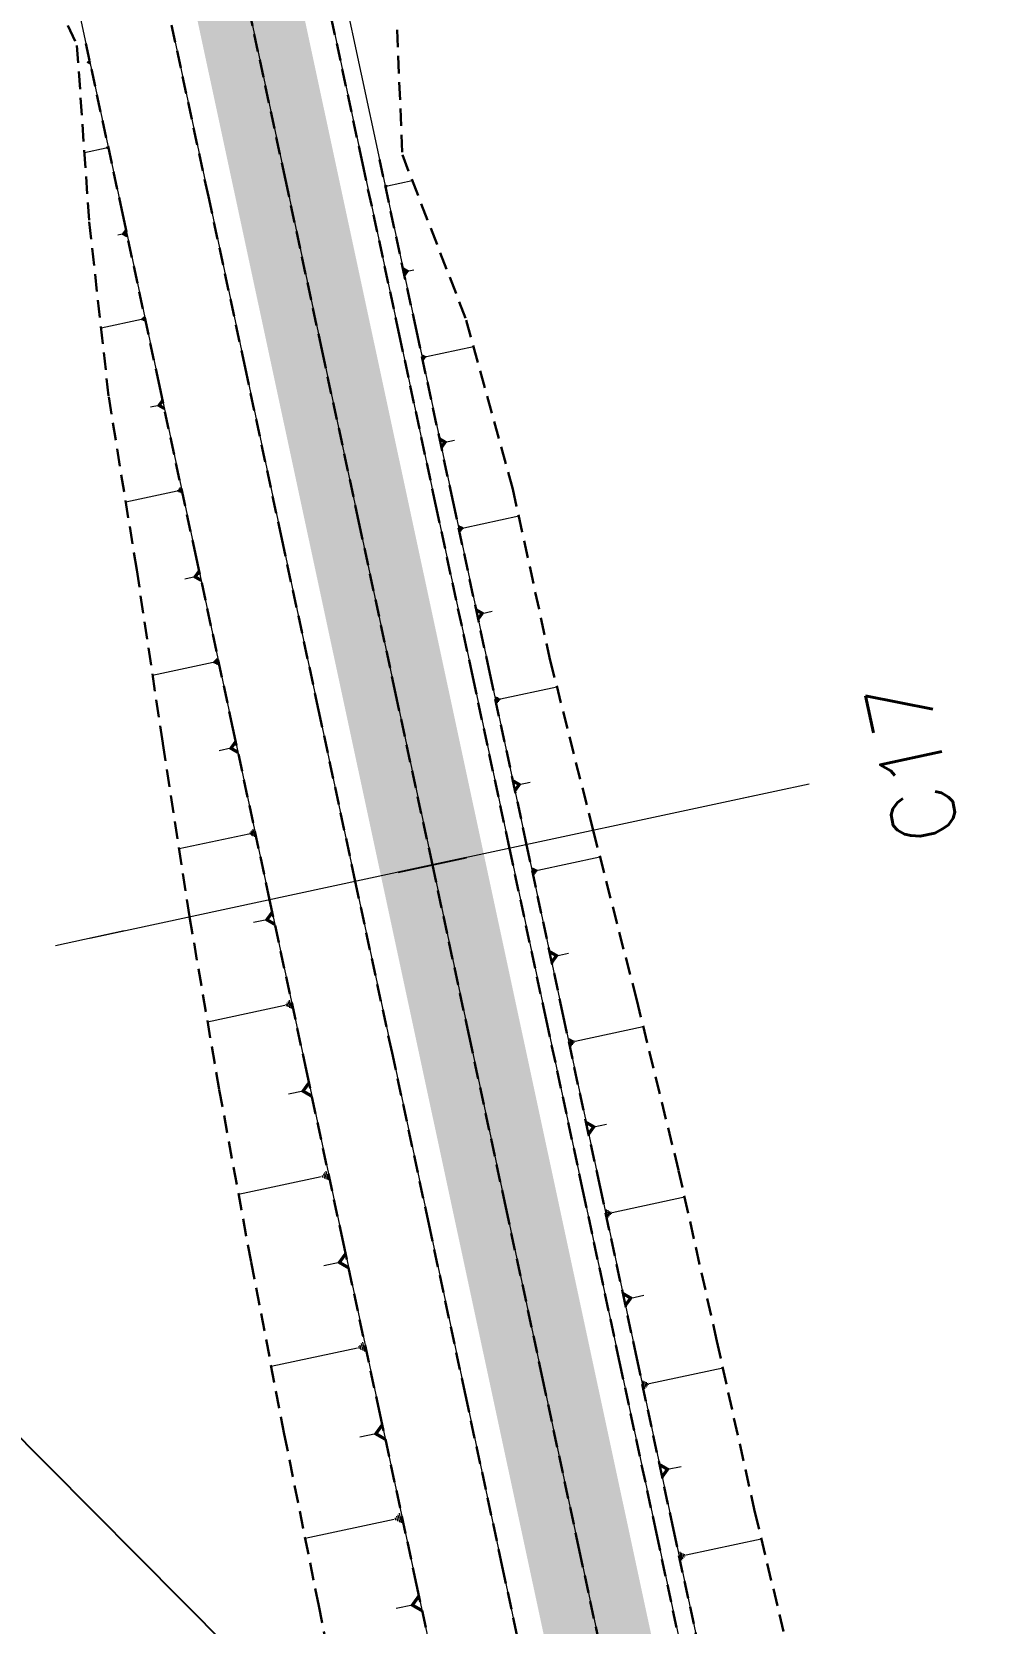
# Model space of a CAD drawing. Header units: metres. Extents: x 544752 to 548977, y 1840603 to 1844608.
# Drawn here: x 547370.76 to 547398.11, y 1842603.33 to 1842648.75 of the extents above; entities that cross this region are included whole.
import ezdxf

# ---------------------------------------------------------------- set-up
doc = ezdxf.new("R2010")
doc.units = ezdxf.units.M
doc.header["$MEASUREMENT"] = 0
for name, pattern in [('ACAD_ISO02W100', [15, 12, -3]), ('Anordnung Grundriss$0$GESTRICHELT', [0.75, 0.5, -0.25]), ('HIDDEN', [0.375, 0.25, -0.125])]:
    doc.linetypes.add(name, pattern=pattern)
doc.layers.add('C-ROAD', color=7, linetype='Continuous')
for name, color, linetype, lineweight in [('C-ROAD-CORR', 5, 'Continuous', 0), ('C-ROAD-SAMP', 150, 'HIDDEN', 0), ('C-ROAD-SAMP-TEXT', 11, 'Continuous', 0), ('C-TOPO-FEAT', 94, 'Continuous', 5), ('Đường', 5, 'ACAD_ISO02W100', 5)]:
    doc.layers.add(name, color=color, linetype=linetype, lineweight=lineweight)

# ---------------------------------------------------------------- blocks, each defined once
blk = doc.blocks.new('TB')
at = {"layer": 'Defpoints', "color": 5, "linetype": 'Anordnung Grundriss$0$GESTRICHELT', "lineweight": 5, "ltscale": 0.2}
blk.add_circle((-0.4049538253086098, -1.769394799566726e-07), 105.7280000291212, dxfattribs=at)

msp = doc.modelspace()

# ---------------------------------------------------------------- linework, layer by layer
at = {"elevation": 528.1421497745907}
msp.add_lwpolyline([(547393.0362734532, 1842585.849274009), (547353.2637593875, 1842625.903791063)], dxfattribs=at)
at = {"layer": 'C-ROAD', "color": 1, "linetype": 'ACAD_ISO02W100', "lineweight": 60, "ltscale": 0.1, "const_width": 3, "flags": 128}
msp.add_lwpolyline([(547352.5904688719, 1842762.994715112), (547387.492070001, 1842600.26029141)], dxfattribs=at)
at = {"layer": 'C-ROAD-CORR', "color": 160, "linetype": 'Continuous'}
for p, q in [((547372.3907381675, 1842647.886840754, 536.4536031687677), (547372.3354185527, 1842647.874976374, 536.4158847777613)), ((547372.885910332, 1842645.436190004, 536.1370703135927), (547372.2614201698, 1842645.302255793, 535.7112762394667)), ((547372.8990689387, 1842645.430119608, 536.1447990227603), (547372.8954223219, 1842645.447122555, 536.1447990227603)), ((547372.9122275454, 1842645.424049212, 536.1525277319278), (547372.9049343118, 1842645.458055107, 536.1525277319278)), ((547372.9253861521, 1842645.417978816, 536.1602564410953), (547372.9144463016, 1842645.468987658, 536.1602564410953)), ((547372.9385447588, 1842645.41190842, 536.1679851502628), (547372.9239582915, 1842645.47992021, 536.1679851502628)), ((547380.9138620128, 1842644.35850147, 535.8871933621022), (547381.6194925777, 1842644.509837837, 535.4060755939619)), ((547380.8543887615, 1842644.385937975, 535.9221249831016), (547380.8708704578, 1842644.30908937, 535.9221249831016)), ((547380.8692570743, 1842644.379078848, 535.9133920778518), (547380.8816183466, 1842644.321442395, 535.9133920778518)), ((547380.8841253872, 1842644.372219722, 535.9046591726019), (547380.8923662353, 1842644.33379542, 535.9046591726019)), ((547380.8989936999, 1842644.365360596, 535.895926267352), (547380.9031141241, 1842644.346148445, 535.895926267352)), ((547373.3829346752, 1842642.985936489, 535.8218003232827), (547373.2147368717, 1842642.949863158, 535.7071185678103)), ((547381.4704033891, 1842641.921012555, 535.5684730822728), (547381.6635074161, 1842641.962427516, 535.4368095983334)), ((547373.8866732554, 1842640.537122975, 535.5111082790462), (547372.7361328724, 1842640.290366937, 534.7266391124916)), ((547373.9109162447, 1842640.525939075, 535.5253474016828), (547373.9041978364, 1842640.557264752, 535.5253474016828)), ((547373.9351592342, 1842640.514755175, 535.5395865243194), (547373.9217224173, 1842640.57740653, 535.5395865243194)), ((547373.9594022236, 1842640.503571274, 535.5538256469559), (547373.9392469984, 1842640.597548308, 535.5538256469559)), ((547373.983645213, 1842640.492387374, 535.5680647695925), (547373.9567715795, 1842640.617690086, 535.5680647695925)), ((547381.9070441982, 1842639.534520909, 535.320779776584), (547381.9385021481, 1842639.387843072, 535.320779776584)), ((547381.9354227481, 1842639.521429171, 535.3041116320236), (547381.9590162106, 1842639.411420794, 535.3041116320236)), ((547381.963801298, 1842639.508337433, 535.2874434874632), (547381.979530273, 1842639.434998515, 535.2874434874632)), ((547382.0205583979, 1842639.482153958, 535.2541071983424), (547383.3673670401, 1842639.771003587, 534.3358170898002)), ((547381.9921798479, 1842639.495245696, 535.2707753429028), (547382.0000443355, 1842639.458576236, 535.2707753429028)), ((547374.3926217176, 1842638.088783413, 535.2019229914343), (547374.1466077063, 1842638.036020865, 535.0341840669919)), ((547382.5565709481, 1842637.040262232, 534.9493840205031), (547382.8251736045, 1842637.09786936, 534.766243554306)), ((547374.9065811089, 1842635.642161953, 534.8981997692956), (547373.4409389996, 1842635.327826147, 533.8988858286966)), ((547374.9374635939, 1842635.627915087, 534.9163386004433), (547374.9289051963, 1842635.667820016, 534.9163386004433)), ((547374.968346079, 1842635.613668221, 534.934477431591), (547374.9512292835, 1842635.693478079, 534.934477431591)), ((547374.999228564, 1842635.599421354, 534.9526162627386), (547374.9735533708, 1842635.719136142, 534.9526162627386)), ((547375.030111049, 1842635.585174488, 534.9707550938863), (547374.9958774581, 1842635.744794205, 534.9707550938863)), ((547382.9569819929, 1842634.658605807, 534.724630891031), (547382.99360913, 1842634.48782579, 534.724630891031)), ((547382.9900237212, 1842634.643362828, 534.705223828102), (547383.0174940741, 1842634.515277815, 534.705223828102)), ((547383.0230654496, 1842634.628119848, 534.6858167651731), (547383.0413790181, 1842634.54272984, 534.6858167651731)), ((547383.0561071779, 1842634.612876869, 534.6664097022441), (547383.0652639621, 1842634.570181865, 534.6664097022441)), ((547383.0891489062, 1842634.59763389, 534.6470026393151), (547384.65726586, 1842634.933947444, 533.5778186123525)), ((547375.4200124012, 1842633.195427231, 534.5941164750844), (547375.1316713629, 1842633.133586819, 534.3975178529738)), ((547383.6141210417, 1842632.153374329, 534.3498071110795), (547383.9008550106, 1842632.214870074, 534.1543042317473)), ((547376.0769363535, 1842630.68120201, 534.3741327467268), (547376.0366400066, 1842630.869090318, 534.3741327467268)), ((547375.9315293087, 1842630.748281932, 534.2887279022365), (547374.2063225491, 1842630.378277377, 533.1124358495877)), ((547375.9678810699, 1842630.731511952, 534.310079113359), (547375.9578069831, 1842630.778484029, 534.310079113359)), ((547376.0042328311, 1842630.714741971, 534.3314303244816), (547375.9840846576, 1842630.808686125, 534.3314303244816)), ((547376.0405845923, 1842630.697971991, 534.3527815356042), (547376.0103623321, 1842630.838888221, 534.3527815356042)), ((547384.1411592547, 1842629.70955788, 534.0512028760135), (547385.7478959608, 1842630.0541542, 532.9556868703755)), ((547384.0057373205, 1842629.77203142, 534.1307429646225), (547384.0432665145, 1842629.597045414, 534.1307429646225)), ((547384.039592804, 1842629.756413035, 534.1108579424703), (547384.0677396996, 1842629.625173531, 534.1108579424703)), ((547384.0734482876, 1842629.74079465, 534.090972920318), (547384.0922128847, 1842629.653301647, 534.090972920318)), ((547384.1073037712, 1842629.725176265, 534.0710878981657), (547384.1166860696, 1842629.681429764, 534.0710878981657)), ((547376.4432556267, 1842628.301181546, 533.9834821110616), (547376.104273459, 1842628.228480146, 533.752355014134)), ((547384.6727727471, 1842627.266722689, 533.7494790931928), (547384.9798463486, 1842627.332580669, 533.5401081091244)), ((547376.997733085, 1842625.834871995, 533.7034179264094), (547376.986095926, 1842625.889132152, 533.7034179264094)), ((547377.0397251019, 1842625.815500023, 533.7280819424728), (547377.0164507843, 1842625.924020336, 533.7280819424728)), ((547377.081717119, 1842625.796128051, 533.7527459585363), (547377.0468056424, 1842625.95890852, 533.7527459585363)), ((547377.1237091359, 1842625.776756078, 533.7774099745997), (547377.0771605007, 1842625.993796704, 533.7774099745997)), ((547376.9557410679, 1842625.854243968, 533.678753910346), (547374.9628551849, 1842625.426830354, 532.319951081077)), ((547385.204621841, 1842624.823938028, 533.4475946711547), (547386.9761648286, 1842625.203880301, 532.239709340383)), ((547385.0553094011, 1842624.892819607, 533.5352933499013), (547385.0966880417, 1842624.699884928, 533.5352933499013)), ((547385.0926375111, 1842624.875599212, 533.5133686802146), (547385.1236714915, 1842624.730898203, 533.5133686802146)), ((547385.129965621, 1842624.858378818, 533.491444010528), (547385.1506549413, 1842624.761911478, 533.491444010528)), ((547385.167293731, 1842624.841158423, 533.4695193408413), (547385.1776383911, 1842624.792924753, 533.4695193408413)), ((547377.4689495226, 1842623.407461455, 533.3745186796451), (547377.0842389034, 1842623.324952688, 533.1122127029478)), ((547385.736992668, 1842622.381265263, 533.1453545173888), (547386.0755680914, 1842622.453879428, 532.914504749626)), ((547377.9847789367, 1842620.961241058, 533.0720704890231), (547375.7773904416, 1842620.487823135, 531.567014048898)), ((547378.0312907295, 1842620.939783999, 533.099389195914), (547378.0184010149, 1842620.999884403, 533.099389195914)), ((547378.0778025225, 1842620.918326941, 533.1267079028049), (547378.0520230929, 1842621.038527747, 533.1267079028049)), ((547378.1243143153, 1842620.896869882, 533.1540266096958), (547378.085645171, 1842621.077171092, 533.1540266096958)), ((547378.1708261081, 1842620.875412824, 533.1813453165868), (547378.1192672491, 1842621.115814437, 533.1813453165868)), ((547386.10492574, 1842620.01400676, 532.9397591098663), (547386.1503135413, 1842619.802378714, 532.9397591098663)), ((547386.1458705564, 1842619.995117888, 532.9157101673293), (547386.1799114072, 1842619.836396853, 532.9157101673293)), ((547386.1868153726, 1842619.976229016, 532.8916612247923), (547386.2095092732, 1842619.870414992, 532.8916612247923)), ((547386.2687050051, 1842619.938451271, 532.8435633397183), (547388.2118921145, 1842620.355206005, 531.5186464617713)), ((547386.2277601889, 1842619.957340143, 532.8676122822553), (547386.2391071391, 1842619.904433132, 532.8676122822553)), ((547378.5011793515, 1842618.515143123, 532.7700116218249), (547378.083842382, 1842618.425636993, 532.4854601280213)), ((547386.7989591316, 1842617.495324538, 532.542766408927), (547387.1645190378, 1842617.573726057, 532.2935178999505)), ((547379.0196496707, 1842616.06948912, 532.4693640708235), (547376.6620280105, 1842615.563850738, 530.8618746456518)), ((547379.0693270204, 1842616.046571711, 532.4985420679174), (547379.0555600416, 1842616.110762501, 532.4985420679174)), ((547379.1190043702, 1842616.023654301, 532.5277200650112), (547379.0914704124, 1842616.152035882, 532.5277200650112)), ((547379.1686817198, 1842616.000736892, 532.556898062105), (547379.1273807834, 1842616.193309264, 532.556898062105)), ((547379.2183590695, 1842615.977819483, 532.5860760591988), (547379.1632911543, 1842616.234582645, 532.5860760591988)), ((547387.3279379142, 1842615.051924282, 532.242839041748), (547389.3893265892, 1842615.494029669, 530.8373291789351)), ((547387.1541961678, 1842615.132075714, 532.3448862765243), (547387.2023448504, 1842614.907574606, 532.3448862765243)), ((547387.1976316044, 1842615.112037856, 532.3193744678302), (547387.2337431164, 1842614.943662025, 532.3193744678302)), ((547387.241067041, 1842615.091999998, 532.2938626591362), (547387.2651413823, 1842614.979749444, 532.2938626591362)), ((547387.2845024776, 1842615.07196214, 532.2683508504421), (547387.2965396482, 1842615.015836863, 532.2683508504421)), ((547379.5384531152, 1842613.623906563, 532.1689436535221), (547379.0986009986, 1842613.529571616, 531.8690407310844)), ((547387.8540924778, 1842612.607918316, 531.944837302492), (547388.2329390214, 1842612.689169417, 531.6865296091918)), ((547380.2661732923, 1842611.082761555, 531.9913445926566), (547380.2086112985, 1842611.351153765, 531.9913445926566)), ((547380.0584641548, 1842611.178582998, 531.8693466068505), (547377.5940635577, 1842610.65004377, 530.189052450229)), ((547380.1103914392, 1842611.154627637, 531.899846103302), (547380.0960009408, 1842611.221725689, 531.899846103302)), ((547380.1623187235, 1842611.130672276, 531.9303455997535), (547380.1335377267, 1842611.264868381, 531.9303455997535)), ((547380.214246008, 1842611.106716915, 531.960845096205), (547380.1710745125, 1842611.308011073, 531.960845096205)), ((547388.380141219, 1842610.163889655, 531.6469077157134), (547390.4822757357, 1842610.61473379, 530.2136162497014)), ((547388.2029652569, 1842610.245625378, 531.75097203757), (547388.2520656564, 1842610.016686734, 531.75097203757)), ((547388.2472592473, 1842610.225191447, 531.7249559571059), (547388.2840845471, 1842610.053487464, 531.7249559571059)), ((547388.2915532379, 1842610.204757517, 531.6989398766417), (547388.3161034377, 1842610.090288195, 531.6989398766417)), ((547388.3358472284, 1842610.184323586, 531.6729237961775), (547388.3481223284, 1842610.127088925, 531.6729237961775)), ((547380.5788213408, 1842608.733333671, 531.5699855720569), (547380.1226573165, 1842608.635500314, 531.2589607551304)), ((547388.9059556194, 1842607.719810735, 531.34913790888), (547389.2915332632, 1842607.802505452, 531.0862407716966)), ((547381.2073229129, 1842606.239042607, 531.3342617037932), (547381.1777008275, 1842606.377160426, 531.3342617037932)), ((547381.2607677071, 1842606.214387181, 531.3656525098368), (547381.216334579, 1842606.421563908, 531.3656525098368)), ((547381.3142125015, 1842606.189731754, 531.3970433158803), (547381.2549683305, 1842606.465967392, 531.3970433158803)), ((547381.1004333243, 1842606.288353459, 531.2714800917062), (547378.5640137058, 1842605.744368334, 529.5420814424382)), ((547381.1538781186, 1842606.263698033, 531.3028708977497), (547381.1390670759, 1842606.332756942, 531.3028708977497)), ((547389.4328391141, 1842605.275961104, 531.0506391649151), (547391.5811691157, 1842605.73671277, 529.5858503831911)), ((547389.251769619, 1842605.35949301, 531.1569903536629), (547389.301949025, 1842605.125523322, 531.1569903536629)), ((547389.2970369927, 1842605.338610034, 531.1304025564759), (547389.3346715473, 1842605.163132768, 531.1304025564759)), ((547389.3423043665, 1842605.317727057, 531.103814759289), (547389.3673940696, 1842605.200742213, 531.103814759289)), ((547389.3875717403, 1842605.29684408, 531.077226962102), (547389.4001165918, 1842605.238351658, 531.077226962102)), ((547381.6220381735, 1842603.843371718, 530.9729697468691), (547381.155272633, 1842603.743264658, 530.6547165330144))]:
    msp.add_line(p, q, dxfattribs=at)
at = {"layer": 'C-ROAD-CORR', "color": 5, "linetype": 'Anordnung Grundriss$0$GESTRICHELT', "lineweight": 30, "extrusion": (-0.5423667400007677, -0.1163212269492185, 0.8320502938536637), "const_width": 0.1, "elevation": -510769.2857856321}
msp.add_lwpolyline([(-1686893.061370058, 767121.066635227), (-1686893.03592973, 767121.0327147874), (-1686893.0104894, 767121.066635227)], dxfattribs=at)
at = {"layer": 'C-ROAD-CORR', "color": 5, "linetype": 'Anordnung Grundriss$0$GESTRICHELT', "lineweight": 30, "extrusion": (-0.5423667392554243, -0.1163212258155659, 0.8320502944979964), "const_width": 0.1, "elevation": -510769.7770353205}
msp.add_lwpolyline([(-1686888.114862315, 767120.7356546475), (-1686888.037511675, 767120.6325204626), (-1686887.960161037, 767120.7356546478)], dxfattribs=at)
at = {"layer": 'C-ROAD-CORR', "color": 5, "linetype": 'Anordnung Grundriss$0$GESTRICHELT', "lineweight": 30, "extrusion": (-0.5423667394369529, -0.1163212255682233, -0.8320502944142469), "const_width": 0.1, "elevation": -511665.4897721642}
msp.add_lwpolyline([(-1686885.211975456, -766532.606685499), (-1686885.300779945, -766532.725091483), (-1686885.389584432, -766532.606685499)], dxfattribs=at)
at = {"layer": 'C-ROAD-CORR', "color": 5, "linetype": 'Anordnung Grundriss$0$GESTRICHELT', "lineweight": 30, "extrusion": (-0.5423667396877747, -0.1163212254136612, 0.8320502942723582), "const_width": 0.1, "elevation": -510770.2702784701}
msp.add_lwpolyline([(-1686883.151451886, 767120.4050585028), (-1686883.038315206, 767120.2542095974), (-1686882.925178528, 767120.4050585025)], dxfattribs=at)
at = {"layer": 'C-ROAD-CORR', "color": 5, "linetype": 'Anordnung Grundriss$0$GESTRICHELT', "lineweight": 30, "extrusion": (-0.5423667394377631, -0.1163212254287659, -0.8320502944332151), "const_width": 0.1, "elevation": -511664.9957687103}
msp.add_lwpolyline([(-1686880.177482056, -766532.9355221645), (-1686880.301006778, -766533.1002217941), (-1686880.4245315, -766532.9355221645)], dxfattribs=at)
at = {"layer": 'C-ROAD-CORR', "color": 5, "linetype": 'Anordnung Grundriss$0$GESTRICHELT', "lineweight": 30, "extrusion": (-0.5423667396586773, -0.1163212255864032, 0.8320502942671757), "const_width": 0.1, "elevation": -510770.7643277842}
msp.add_lwpolyline([(-1686878.170626439, 767120.0763319201), (-1686878.038024449, 767119.8995292671), (-1686877.905422459, 767120.0763319201)], dxfattribs=at)
at = {"layer": 'C-ROAD-CORR', "color": 5, "linetype": 'Anordnung Grundriss$0$GESTRICHELT', "lineweight": 30, "extrusion": (-0.5423667394859174, -0.1163212254004977, -0.8320502944057778), "const_width": 0.1, "elevation": -511664.5019960293}
msp.add_lwpolyline([(-1686875.169206546, -766533.264565994), (-1686875.301069479, -766533.4403832374), (-1686875.432932411, -766533.2645659939)], dxfattribs=at)
at = {"layer": 'C-ROAD-CORR', "color": 5, "linetype": 'Anordnung Grundriss$0$GESTRICHELT', "lineweight": 30, "extrusion": (-0.5423667395620726, -0.1163212256393688, 0.8320502943227422), "const_width": 0.1, "elevation": -510771.2581194095}
msp.add_lwpolyline([(-1686873.193795529, 767119.7474007591), (-1686873.037904747, 767119.5395463833), (-1686872.882013965, 767119.7474007591)], dxfattribs=at)
at = {"layer": 'C-ROAD-CORR', "color": 5, "linetype": 'Anordnung Grundriss$0$GESTRICHELT', "lineweight": 30, "extrusion": (-0.5423667395874406, -0.1163212255458438, -0.8320502943192812), "const_width": 0.1, "elevation": -511664.008572437}
msp.add_lwpolyline([(-1686870.159652029, -766533.5939565583), (-1686870.300868731, -766533.782245495), (-1686870.442085434, -766533.5939565586)], dxfattribs=at)
at = {"layer": 'C-ROAD-CORR', "color": 5, "linetype": 'Anordnung Grundriss$0$GESTRICHELT', "lineweight": 30, "extrusion": (-0.5423667395124349, -0.1163212255600365, 0.8320502943661888), "const_width": 0.1, "elevation": -510771.7516929738}
msp.add_lwpolyline([(-1686868.214936666, 767119.4181062068), (-1686868.038016329, 767119.1822124245), (-1686867.861095993, 767119.4181062068)], dxfattribs=at)
at = {"layer": 'C-ROAD-CORR', "color": 5, "linetype": 'Anordnung Grundriss$0$GESTRICHELT', "lineweight": 30, "extrusion": (-0.542366739478018, -0.1163212256939373, -0.8320502943699041), "const_width": 0.1, "elevation": -511663.5150385103}
msp.add_lwpolyline([(-1686865.144886298, -766533.9235923287), (-1686865.300590027, -766534.1311973003), (-1686865.456293755, -766533.9235923283)], dxfattribs=at)
at = {"layer": 'C-ROAD-CORR', "color": 5, "linetype": 'Anordnung Grundriss$0$GESTRICHELT', "lineweight": 30, "extrusion": (-0.5423667395532946, -0.1163212255315997, 0.8320502943435304), "const_width": 0.1, "elevation": -510772.2454098916}
msp.add_lwpolyline([(-1686863.230001273, 767119.0888286841), (-1686863.038076762, 767118.8329293372), (-1686862.846152251, 767119.0888286844)], dxfattribs=at)
at = {"layer": 'C-ROAD-CORR', "color": 5, "linetype": 'Anordnung Grundriss$0$GESTRICHELT', "lineweight": 30, "extrusion": (-0.5423667397172107, -0.1163212254036146, -0.832050294254575), "const_width": 0.1, "elevation": -511663.0208874874}
msp.add_lwpolyline([(-1686860.133031672, -766534.251805387), (-1686860.301144999, -766534.4759564883), (-1686860.469258324, -766534.2518053871)], dxfattribs=at)
at = {"layer": 'C-ROAD-CORR', "color": 5, "linetype": 'Anordnung Grundriss$0$GESTRICHELT', "lineweight": 30, "extrusion": (-0.5423667395170353, -0.1163212255397081, 0.8320502943660322), "const_width": 0.1, "elevation": -510772.7391519101}
msp.add_lwpolyline([(-1686858.240329708, 767118.7597240775), (-1686858.038050955, 767118.4900190727), (-1686857.835772201, 767118.7597240777)], dxfattribs=at)
at = {"layer": 'C-ROAD-CORR', "color": 5, "linetype": 'Anordnung Grundriss$0$GESTRICHELT', "lineweight": 30, "extrusion": (-0.5423667394543644, -0.1163212256559633, -0.8320502943906313), "const_width": 0.1, "elevation": -511662.5274617253}
msp.add_lwpolyline([(-1686855.126419904, -766534.5818592982), (-1686855.300643475, -766534.8141573938), (-1686855.474867048, -766534.5818592983)], dxfattribs=at)
at = {"layer": 'C-ROAD-CORR', "color": 5, "linetype": 'Anordnung Grundriss$0$GESTRICHELT', "lineweight": 30, "extrusion": (-0.5423667394836048, -0.1163212256836154, 0.8320502943677053), "const_width": 0.1, "elevation": -510773.233145713}
msp.add_lwpolyline([(-1686853.247585787, 767118.4309347614), (-1686853.037805529, 767118.1512277513), (-1686852.828025271, 767118.4309347613)], dxfattribs=at)
at = {"layer": 'C-ROAD-CORR', "color": 5, "linetype": 'Anordnung Grundriss$0$GESTRICHELT', "lineweight": 30, "extrusion": (-0.5423667394447319, -0.1163212254545782, -0.832050294425064), "const_width": 0.1, "elevation": -511662.0333384592}
msp.add_lwpolyline([(-1686850.12364821, -766534.9105625646), (-1686850.300967274, -766535.1469879827), (-1686850.478286337, -766534.910562565)], dxfattribs=at)
at = {"layer": 'C-ROAD-CORR', "color": 5, "linetype": 'Anordnung Grundriss$0$GESTRICHELT', "lineweight": 30, "extrusion": (-0.5423667396042975, -0.1163212257928737, 0.8320502942737582), "const_width": 0.1, "elevation": -510773.7271600855}
msp.add_lwpolyline([(-1686848.25232576, 767118.1018898945), (-1686848.037670089, 767117.8156823312), (-1686847.823014416, 767118.1018898945)], dxfattribs=at)
at = {"layer": 'C-ROAD-CORR', "color": 11, "linetype": 'Anordnung Grundriss$0$GESTRICHELT', "lineweight": 30}
for points in [[(547369.8803560374, 1842653.014966924, 537.3373956788497), (547372.0488887358, 1842648.366351115, 536.361958422132), (547372.39838552, 1842643.32760724, 535.2919457371434), (547372.9537933075, 1842638.333025034, 534.3623286746034), (547373.7548788204, 1842633.391133253, 533.6002212478156), (547374.497254329, 1842628.436649956, 532.7980837718364), (547375.2629104899, 1842623.487159653, 532.0118196664841), (547376.1089457575, 1842618.554908231, 531.2803601830975), (547377.0184604826, 1842613.63627123, 530.5921826895443), (547377.9650095173, 1842608.725576965, 529.9292561775347), (547378.9500404543, 1842603.823135902, 529.292567654469), (547379.9342782334, 1842598.92052473, 528.6553383352348), (547379.9870619657, 1842598.650694676, 528.6193970428246), (547380.7727859023, 1842594.401340159, 528.0523317467964), (547381.3865011081, 1842589.869756878, 527.4699660512534), (547381.8252247006, 1842585.31386635, 526.9393331093453), (547382.0817925101, 1842582.248968813, 526.6533947889183), (547382.1641334813, 1842580.734199706, 526.5111919855154), (547382.2502797146, 1842576.128856371, 526.0847520016239), (547382.1316975649, 1842571.505715403, 525.6934893933112), (547381.6997112549, 1842566.88922583, 525.2653906158896), (547381.5281051726, 1842565.576141923, 525.1425992417428), (547381.01372962, 1842562.034700951, 524.8284341113713), (547380.2407120789, 1842557.091668202, 524.3526466604815)], [(547372.3049833964, 1842648.421275657, 536.5365706025912), (547373.3534887546, 1842643.532447933, 535.9431606354037), (547374.4019941128, 1842638.643620209, 535.3497506682164), (547375.4504994709, 1842633.754792485, 534.756340701029), (547376.4990048291, 1842628.865964761, 534.1629307338416), (547377.5475101871, 1842623.977137038, 533.5695207666543), (547378.5960155453, 1842619.088309314, 532.9761107994668), (547379.6445209035, 1842614.19948159, 532.3827008322795), (547380.6930262616, 1842609.310653866, 531.7892908650921), (547381.7415316198, 1842604.421826142, 531.1958808979048), (547382.790036978, 1842599.532998418, 530.6024709307173), (547382.8476836632, 1842599.264211319, 530.5698453295719), (547383.670964458, 1842594.865384145, 530.0090609635299), (547384.2894970321, 1842590.170450995, 529.4156509963426), (547384.6463798574, 1842585.448416003, 528.8222410291552), (547384.7385303604, 1842582.276690637, 528.4246497745908), (547384.7405117273, 1842580.7138496, 528.2288310619679), (547384.5716021857, 1842575.98136089, 527.6354210947804), (547384.1401724247, 1842571.265552562, 527.042011127593), (547383.4475536749, 1842566.580975838, 526.4486011604057), (547383.2025705258, 1842565.253412822, 526.2794542196096), (547382.5260325903, 1842561.743226316, 525.8551911932183), (547381.5797697081, 1842556.833584114, 525.261781226031)], [(547380.6867303405, 1842645.10520597, 536.0231606354038), (547381.7352356986, 1842640.216378247, 535.4297506682165), (547382.7837410568, 1842635.327550523, 534.836340701029), (547383.832246415, 1842630.438722799, 534.2429307338416), (547384.880751773, 1842625.549895075, 533.6495207666543), (547385.9292571312, 1842620.661067351, 533.0561107994669), (547386.9777624893, 1842615.772239627, 532.4627008322796), (547388.0262678475, 1842610.883411903, 531.8692908650921), (547389.0747732057, 1842605.994584179, 531.2758808979048), (547390.1232785638, 1842601.105756455, 530.6824709307174), (547390.1809252491, 1842600.836969357, 530.6498453295719), (547391.0766354393, 1842596.051148589, 530.08906096353), (547391.7495843688, 1842590.943171468, 529.4956509963426), (547392.1378645102, 1842585.805708176, 528.9022410291552), (547392.2381220956, 1842582.354945388, 528.5046497745908), (547392.2402777763, 1842580.654611005, 528.3088310619679), (547392.0565081578, 1842575.505774315, 527.7154210947805), (547391.5871226992, 1842570.375085489, 527.122011127593), (547390.8335697486, 1842565.278375914, 526.5286011604057), (547390.5670338297, 1842563.834018499, 526.3594542196097), (547389.8904958942, 1842560.323831993, 525.9351911932183), (547388.944233012, 1842555.41418979, 525.341781226031)]]:
    msp.add_polyline3d(points, dxfattribs=at)
at = {"layer": 'C-ROAD-CORR', "color": 5, "linetype": 'Anordnung Grundriss$0$GESTRICHELT', "lineweight": 30}
for points in [[(547379.1493422099, 1842649.889183158, 536.6365706025912), (547380.1978475681, 1842645.000355434, 536.0431606354038), (547381.2463529262, 1842640.111527711, 535.4497506682164), (547382.2948582844, 1842635.222699987, 534.856340701029), (547383.3433636426, 1842630.333872263, 534.2629307338416), (547384.3918690006, 1842625.445044539, 533.6695207666543), (547385.4403743588, 1842620.556216815, 533.0761107994668), (547386.488879717, 1842615.667389091, 532.4827008322795), (547387.5373850751, 1842610.778561367, 531.8892908650921), (547388.5858904333, 1842605.889733643, 531.2958808979048), (547389.6343957915, 1842601.000905919, 530.7024709307174), (547389.6920424767, 1842600.732118821, 530.6698453295719), (547390.5829240406, 1842595.972097626, 530.1090609635299), (547391.252245213, 1842590.891656769, 529.5156509963426), (547391.6384322, 1842585.781888698, 528.9222410291552), (547391.7381493131, 1842582.349728405, 528.5246497745908), (547391.740293373, 1842580.658560245, 528.3288310619679), (547391.5575144263, 1842575.537480087, 527.7354210947805), (547391.0906593476, 1842570.434449961, 527.142011127593), (547390.341168677, 1842565.365215909, 526.5486011604057), (547390.0760696095, 1842563.928644787, 526.3794542196097), (547389.399531674, 1842560.418458281, 525.9551911932183), (547388.4532687918, 1842555.508816078, 525.361781226031)], [(547374.7493972584, 1842648.945528336, 536.6365706025912), (547375.7979026166, 1842644.056700612, 536.0431606354038), (547376.8464079747, 1842639.167872889, 535.4497506682164), (547377.8949133329, 1842634.279045165, 534.856340701029), (547378.943418691, 1842629.390217441, 534.2629307338416), (547379.9919240491, 1842624.501389717, 533.6695207666543), (547381.0404294073, 1842619.612561993, 533.0761107994668), (547382.0889347654, 1842614.723734269, 532.4827008322795), (547383.1374401236, 1842609.834906545, 531.8892908650921), (547384.1859454818, 1842604.946078821, 531.2958808979048), (547385.2344508399, 1842600.057251097, 530.7024709307174), (547385.2920975252, 1842599.788463999, 530.6698453295719), (547386.1395214518, 1842595.26063896, 530.1090609635299), (547386.776192811, 1842590.428024486, 529.5156509963426), (547387.1435414084, 1842585.567513394, 528.9222410291552), (547387.2383942722, 1842582.302775554, 528.5246497745908), (547387.2404337436, 1842580.694103402, 528.3288310619679), (547387.0665708431, 1842575.822832032, 527.7354210947805), (547386.622489183, 1842570.968730205, 527.142011127593), (547385.9095590329, 1842566.146775863, 526.5486011604057), (547385.6573916271, 1842564.780281381, 526.3794542196097), (547384.9808536916, 1842561.270094875, 525.9551911932183), (547384.0345908094, 1842556.360452672, 525.361781226031)]]:
    msp.add_polyline3d(points, dxfattribs=at)
at = {"layer": 'C-ROAD-CORR', "color": 160, "linetype": 'Anordnung Grundriss$0$GESTRICHELT', "lineweight": 30}
for points in [[(547379.1493422099, 1842649.889183158, 536.4865706025912), (547380.1978475681, 1842645.000355434, 535.8931606354038), (547381.2463529262, 1842640.111527711, 535.2997506682165), (547382.2948582844, 1842635.222699987, 534.706340701029), (547383.3433636426, 1842630.333872263, 534.1129307338416), (547384.3918690006, 1842625.445044539, 533.5195207666543), (547385.4403743588, 1842620.556216815, 532.9261107994669), (547386.488879717, 1842615.667389091, 532.3327008322796), (547387.5373850751, 1842610.778561367, 531.7392908650921), (547388.5858904333, 1842605.889733643, 531.1458808979048), (547389.6343957915, 1842601.000905919, 530.5524709307174), (547389.6920424767, 1842600.732118821, 530.5198453295719), (547390.5829240406, 1842595.972097626, 529.95906096353), (547391.252245213, 1842590.891656769, 529.3656509963427), (547391.6384322, 1842585.781888698, 528.7722410291552), (547391.7381493131, 1842582.349728405, 528.3746497745908), (547391.740293373, 1842580.658560245, 528.1788310619679), (547391.5575144263, 1842575.537480087, 527.5854210947805), (547391.0906593476, 1842570.434449961, 526.9920111275931), (547390.341168677, 1842565.365215909, 526.3986011604057), (547390.0760696095, 1842563.928644787, 526.2294542196097), (547389.399531674, 1842560.418458281, 525.8051911932183), (547388.4532687918, 1842555.508816078, 525.211781226031)], [(547374.7493972584, 1842648.945528336, 536.4865706025912), (547375.7979026166, 1842644.056700612, 535.8931606354038), (547376.8464079747, 1842639.167872889, 535.2997506682165), (547377.8949133329, 1842634.279045165, 534.706340701029), (547378.943418691, 1842629.390217441, 534.1129307338416), (547379.9919240491, 1842624.501389717, 533.5195207666543), (547381.0404294073, 1842619.612561993, 532.9261107994669), (547382.0889347654, 1842614.723734269, 532.3327008322796), (547383.1374401236, 1842609.834906545, 531.7392908650921), (547384.1859454818, 1842604.946078821, 531.1458808979048), (547385.2344508399, 1842600.057251097, 530.5524709307174), (547385.2920975252, 1842599.788463999, 530.5198453295719), (547386.1395214518, 1842595.26063896, 529.95906096353), (547386.776192811, 1842590.428024486, 529.3656509963427), (547387.1435414084, 1842585.567513394, 528.7722410291552), (547387.2383942722, 1842582.302775554, 528.3746497745908), (547387.2404337436, 1842580.694103402, 528.1788310619679), (547387.0665708431, 1842575.822832032, 527.5854210947805), (547386.622489183, 1842570.968730205, 526.9920111275931), (547385.9095590329, 1842566.146775863, 526.3986011604057), (547385.6573916271, 1842564.780281381, 526.2294542196097), (547384.9808536916, 1842561.270094875, 525.8051911932183), (547384.0345908094, 1842556.360452672, 525.211781226031)]]:
    msp.add_polyline3d(points, dxfattribs=at)
at = {"layer": 'C-ROAD-CORR', "color": 150, "linetype": 'Anordnung Grundriss$0$GESTRICHELT', "lineweight": 30}
msp.add_polyline3d([(547376.9493697342, 1842649.417355747, 536.7040706025912), (547377.9978750923, 1842644.528528023, 536.1106606354037), (547379.0463804505, 1842639.6397003, 535.5172506682164), (547380.0948858086, 1842634.750872576, 534.923840701029), (547381.1433911668, 1842629.862044852, 534.3304307338416), (547382.1918965249, 1842624.973217128, 533.7370207666543), (547383.240401883, 1842620.084389404, 533.1436107994668), (547384.2889072412, 1842615.19556168, 532.5502008322795), (547385.3374125994, 1842610.306733956, 531.9567908650921), (547386.3859179575, 1842605.417906232, 531.3633808979048), (547387.4344233157, 1842600.529078508, 530.7699709307174), (547387.492070001, 1842600.26029141, 530.7373453295719), (547388.3612227462, 1842595.616368293, 530.1765609635299), (547389.014219012, 1842590.659840628, 529.5831509963426), (547389.3909868042, 1842585.674701046, 528.9897410291552), (547389.4882717927, 1842582.326251979, 528.5921497745908), (547389.4903635583, 1842580.676331824, 528.3963310619679), (547389.3120426347, 1842575.680156059, 527.8029210947805), (547388.8565742653, 1842570.701590083, 527.209511127593), (547388.1253638549, 1842565.755995886, 526.6161011604057), (547387.8667306183, 1842564.354463084, 526.4469542196097), (547387.1901926828, 1842560.844276578, 526.0226911932183), (547386.2439298006, 1842555.934634375, 525.429281226031)], dxfattribs=at)
msp.add_polyline3d([(547376.9493697342, 1842649.417355747, 536.7040706025912), (547377.9978750923, 1842644.528528023, 536.1106606354037), (547379.0463804505, 1842639.6397003, 535.5172506682164), (547380.0948858086, 1842634.750872576, 534.923840701029), (547381.1433911668, 1842629.862044852, 534.3304307338416), (547382.1918965249, 1842624.973217128, 533.7370207666543), (547383.240401883, 1842620.084389404, 533.1436107994668), (547384.2889072412, 1842615.19556168, 532.5502008322795), (547385.3374125994, 1842610.306733956, 531.9567908650921), (547386.3859179575, 1842605.417906232, 531.3633808979048), (547387.4344233157, 1842600.529078508, 530.7699709307174), (547387.492070001, 1842600.26029141, 530.7373453295719), (547388.3612227462, 1842595.616368293, 530.1765609635299), (547389.014219012, 1842590.659840628, 529.5831509963426), (547389.3909868042, 1842585.674701046, 528.9897410291552), (547389.4882717927, 1842582.326251979, 528.5921497745908), (547389.4903635583, 1842580.676331824, 528.3963310619679), (547389.3120426347, 1842575.680156059, 527.8029210947805), (547388.8565742653, 1842570.701590083, 527.209511127593), (547388.1253638549, 1842565.755995886, 526.6161011604057), (547387.8667306183, 1842564.354463084, 526.4469542196097), (547387.1901926828, 1842560.844276578, 526.0226911932183), (547386.2439298006, 1842555.934634375, 525.429281226031)], dxfattribs=at)
at = {"layer": 'C-ROAD-CORR', "color": 92, "linetype": 'Anordnung Grundriss$0$GESTRICHELT', "lineweight": 30}
for points in [[(547372.0488887358, 1842648.366351115, 536.361958422132), (547372.39838552, 1842643.32760724, 535.2919457371434), (547372.9537933075, 1842638.333025034, 534.3623286746034), (547373.7548788204, 1842633.391133253, 533.6002212478156), (547374.497254329, 1842628.436649956, 532.7980837718364), (547375.2629104899, 1842623.487159653, 532.0118196664841), (547376.1089457575, 1842618.554908231, 531.2803601830975), (547377.0184604826, 1842613.63627123, 530.5921826895443), (547377.9650095173, 1842608.725576965, 529.9292561775347), (547378.9500404543, 1842603.823135902, 529.292567654469), (547379.9342782334, 1842598.92052473, 528.6553383352348), (547379.9870619657, 1842598.650694676, 528.6193970428246), (547380.7727859023, 1842594.401340159, 528.0523317467964), (547381.3865011081, 1842589.869756878, 527.4699660512534), (547381.8252247006, 1842585.31386635, 526.9393331093453), (547382.0817925101, 1842582.248968813, 526.6533947889183), (547382.1641334813, 1842580.734199706, 526.5111919855154), (547382.2502797146, 1842576.128856371, 526.0847520016239), (547382.1316975649, 1842571.505715403, 525.6934893933112), (547381.6997112549, 1842566.88922583, 525.2653906158896), (547381.5281051726, 1842565.576141923, 525.1425992417428), (547381.01372962, 1842562.034700951, 524.8284341113713), (547380.2407120789, 1842557.091668202, 524.3526466604815)], [(547372.3049833964, 1842648.421275657, 536.5365706025912), (547373.3534887546, 1842643.532447933, 535.9431606354037), (547374.4019941128, 1842638.643620209, 535.3497506682164), (547375.4504994709, 1842633.754792485, 534.756340701029), (547376.4990048291, 1842628.865964761, 534.1629307338416), (547377.5475101871, 1842623.977137038, 533.5695207666543), (547378.5960155453, 1842619.088309314, 532.9761107994668), (547379.6445209035, 1842614.19948159, 532.3827008322795), (547380.6930262616, 1842609.310653866, 531.7892908650921), (547381.7415316198, 1842604.421826142, 531.1958808979048), (547382.790036978, 1842599.532998418, 530.6024709307173), (547382.8476836632, 1842599.264211319, 530.5698453295719), (547383.670964458, 1842594.865384145, 530.0090609635299), (547384.2894970321, 1842590.170450995, 529.4156509963426), (547384.6463798574, 1842585.448416003, 528.8222410291552), (547384.7385303604, 1842582.276690637, 528.4246497745908), (547384.7405117273, 1842580.7138496, 528.2288310619679), (547384.5716021857, 1842575.98136089, 527.6354210947804), (547384.1401724247, 1842571.265552562, 527.042011127593), (547383.4475536749, 1842566.580975838, 526.4486011604057), (547383.2025705258, 1842565.253412822, 526.2794542196096), (547382.5260325903, 1842561.743226316, 525.8551911932183), (547381.5797697081, 1842556.833584114, 525.261781226031)], [(547380.6867303405, 1842645.10520597, 536.0231606354038), (547381.7352356986, 1842640.216378247, 535.4297506682165), (547382.7837410568, 1842635.327550523, 534.836340701029), (547383.832246415, 1842630.438722799, 534.2429307338416), (547384.880751773, 1842625.549895075, 533.6495207666543), (547385.9292571312, 1842620.661067351, 533.0561107994669), (547386.9777624893, 1842615.772239627, 532.4627008322796), (547388.0262678475, 1842610.883411903, 531.8692908650921), (547389.0747732057, 1842605.994584179, 531.2758808979048), (547390.1232785638, 1842601.105756455, 530.6824709307174), (547390.1809252491, 1842600.836969357, 530.6498453295719), (547391.0766354393, 1842596.051148589, 530.08906096353), (547391.7495843688, 1842590.943171468, 529.4956509963426), (547392.1378645102, 1842585.805708176, 528.9022410291552), (547392.2381220956, 1842582.354945388, 528.5046497745908), (547392.2402777763, 1842580.654611005, 528.3088310619679), (547392.0565081578, 1842575.505774315, 527.7154210947805), (547391.5871226992, 1842570.375085489, 527.122011127593), (547390.8335697486, 1842565.278375914, 526.5286011604057), (547390.5670338297, 1842563.834018499, 526.3594542196097), (547389.8904958942, 1842560.323831993, 525.9351911932183), (547388.944233012, 1842555.41418979, 525.341781226031)]]:
    msp.add_polyline3d(points, dxfattribs=at)
at = {"layer": 'C-ROAD-SAMP', "color": 1, "linetype": 'Continuous', "lineweight": 13}
msp.add_lwpolyline([(547391.9695519727, 1842627.070227844), (547382.1918965249, 1842624.973217128), (547372.414241077, 1842622.876206412)], dxfattribs=at)
at = {"layer": 'C-ROAD-SAMP-TEXT', "color": 4, "linetype": 'Continuous', "lineweight": 9}
msp.add_line((547392.9473175175, 1842627.279928916), (547390.9917864279, 1842626.860526773), dxfattribs=at)
at = {"layer": 'C-ROAD-SAMP-TEXT', "color": 1, "linetype": 'Continuous', "lineweight": -3}
msp.add_line((547381.2141309801, 1842624.763516056), (547383.1696620696, 1842625.182918199), dxfattribs=at)
at = {"layer": 'C-ROAD-SAMP-TEXT', "color": 4, "linetype": 'Continuous', "lineweight": 5}
msp.add_line((547373.3920066218, 1842623.085907483), (547371.4364755322, 1842622.66650534), dxfattribs=at)
at = {"layer": 'C-TOPO-FEAT', "color": 94, "linetype": 'Continuous', "lineweight": 0, "ltscale": 2}
for points in [[(547371.2564780383, 1842653.310103381, 537.1299805697785), (547372.3049833964, 1842648.421275657, 536.5365706025912), (547373.3534887546, 1842643.532447933, 535.9431606354037), (547374.4019941128, 1842638.643620209, 535.3497506682164), (547375.4504994709, 1842633.754792485, 534.756340701029), (547376.4990048291, 1842628.865964761, 534.1629307338416), (547377.5475101871, 1842623.977137038, 533.5695207666543), (547378.5960155453, 1842619.088309314, 532.9761107994668), (547379.6445209035, 1842614.19948159, 532.3827008322795), (547380.6930262616, 1842609.310653866, 531.7892908650921), (547381.7415316198, 1842604.421826142, 531.1958808979048), (547382.790036978, 1842599.532998418, 530.6024709307173), (547382.8476836632, 1842599.264211319, 530.5698453295719), (547383.670964458, 1842594.865384145, 530.0090609635299), (547384.2894970321, 1842590.170450995, 529.4156509963426), (547384.6463798574, 1842585.448416003, 528.8222410291552), (547384.7385303604, 1842582.276690637, 528.4246497745908), (547384.7405117273, 1842580.7138496, 528.2288310619679), (547384.5716021857, 1842575.98136089, 527.6354210947804), (547384.1401724247, 1842571.265552562, 527.042011127593), (547383.4475536749, 1842566.580975838, 526.4486011604057), (547383.2025705258, 1842565.253412822, 526.2794542196096), (547382.5260325903, 1842561.743226316, 525.8551911932183), (547381.5797697081, 1842556.833584114, 525.261781226031)], [(547379.6382249823, 1842649.994033694, 536.6165706025912), (547380.6867303405, 1842645.10520597, 536.0231606354038), (547381.7352356986, 1842640.216378247, 535.4297506682165), (547382.7837410568, 1842635.327550523, 534.836340701029), (547383.832246415, 1842630.438722799, 534.2429307338416), (547384.880751773, 1842625.549895075, 533.6495207666543), (547385.9292571312, 1842620.661067351, 533.0561107994669), (547386.9777624893, 1842615.772239627, 532.4627008322796), (547388.0262678475, 1842610.883411903, 531.8692908650921), (547389.0747732057, 1842605.994584179, 531.2758808979048), (547390.1232785638, 1842601.105756455, 530.6824709307174), (547390.1809252491, 1842600.836969357, 530.6498453295719), (547391.0766354393, 1842596.051148589, 530.08906096353), (547391.7495843688, 1842590.943171468, 529.4956509963426), (547392.1378645102, 1842585.805708176, 528.9022410291552), (547392.2381220956, 1842582.354945388, 528.5046497745908), (547392.2402777763, 1842580.654611005, 528.3088310619679), (547392.0565081578, 1842575.505774315, 527.7154210947805), (547391.5871226992, 1842570.375085489, 527.122011127593), (547390.8335697486, 1842565.278375914, 526.5286011604057), (547390.5670338297, 1842563.834018499, 526.3594542196097), (547389.8904958942, 1842560.323831993, 525.9351911932183), (547388.944233012, 1842555.41418979, 525.341781226031)], [(547379.1493422099, 1842649.889183158, 536.1865706025911), (547380.1978475681, 1842645.000355434, 535.5931606354037), (547381.2463529262, 1842640.111527711, 534.9997506682164), (547382.2948582844, 1842635.222699987, 534.406340701029), (547383.3433636426, 1842630.333872263, 533.8129307338415), (547384.3918690006, 1842625.445044539, 533.2195207666542), (547385.4403743588, 1842620.556216815, 532.6261107994668), (547386.488879717, 1842615.667389091, 532.0327008322795), (547387.5373850751, 1842610.778561367, 531.4392908650921), (547388.5858904333, 1842605.889733643, 530.8458808979047), (547389.6343957915, 1842601.000905919, 530.2524709307173), (547389.6920424767, 1842600.732118821, 530.2198453295719), (547390.5829240406, 1842595.972097626, 529.6590609635299), (547391.252245213, 1842590.891656769, 529.0656509963426), (547391.6384322, 1842585.781888698, 528.4722410291552), (547391.7381493131, 1842582.349728405, 528.0746497745907), (547391.740293373, 1842580.658560245, 527.8788310619678), (547391.5575144263, 1842575.537480087, 527.2854210947804), (547391.0906593476, 1842570.434449961, 526.692011127593), (547390.341168677, 1842565.365215909, 526.0986011604057), (547390.0760696095, 1842563.928644787, 525.9294542196096), (547389.399531674, 1842560.418458281, 525.5051911932183), (547388.4532687918, 1842555.508816078, 524.9117812260309)], [(547376.9493697342, 1842649.417355747, 536.5540706025912), (547377.9978750923, 1842644.528528023, 535.9606606354038), (547379.0463804505, 1842639.6397003, 535.3672506682165), (547380.0948858086, 1842634.750872576, 534.773840701029), (547381.1433911668, 1842629.862044852, 534.1804307338416), (547382.1918965249, 1842624.973217128, 533.5870207666543), (547383.240401883, 1842620.084389404, 532.9936107994669), (547384.2889072412, 1842615.19556168, 532.4002008322796), (547385.3374125994, 1842610.306733956, 531.8067908650921), (547386.3859179575, 1842605.417906232, 531.2133808979048), (547387.4344233157, 1842600.529078508, 530.6199709307174), (547387.492070001, 1842600.26029141, 530.5873453295719), (547388.3612227462, 1842595.616368293, 530.02656096353), (547389.014219012, 1842590.659840628, 529.4331509963426), (547389.3909868042, 1842585.674701046, 528.8397410291552), (547389.4882717927, 1842582.326251979, 528.4421497745908), (547389.4903635583, 1842580.676331824, 528.2463310619679), (547389.3120426347, 1842575.680156059, 527.6529210947805), (547388.8565742653, 1842570.701590083, 527.059511127593), (547388.1253638549, 1842565.755995886, 526.4661011604057), (547387.8667306183, 1842564.354463084, 526.2969542196097), (547387.1901926828, 1842560.844276578, 525.8726911932183), (547386.2439298006, 1842555.934634375, 525.279281226031)], [(547376.9493697342, 1842649.417355747, 536.5540706025912), (547377.9978750923, 1842644.528528023, 535.9606606354038), (547379.0463804505, 1842639.6397003, 535.3672506682165), (547380.0948858086, 1842634.750872576, 534.773840701029), (547381.1433911668, 1842629.862044852, 534.1804307338416), (547382.1918965249, 1842624.973217128, 533.5870207666543), (547383.240401883, 1842620.084389404, 532.9936107994669), (547384.2889072412, 1842615.19556168, 532.4002008322796), (547385.3374125994, 1842610.306733956, 531.8067908650921), (547386.3859179575, 1842605.417906232, 531.2133808979048), (547387.4344233157, 1842600.529078508, 530.6199709307174), (547387.492070001, 1842600.26029141, 530.5873453295719), (547388.3612227462, 1842595.616368293, 530.02656096353), (547389.014219012, 1842590.659840628, 529.4331509963426), (547389.3909868042, 1842585.674701046, 528.8397410291552), (547389.4882717927, 1842582.326251979, 528.4421497745908), (547389.4903635583, 1842580.676331824, 528.2463310619679), (547389.3120426347, 1842575.680156059, 527.6529210947805), (547388.8565742653, 1842570.701590083, 527.059511127593), (547388.1253638549, 1842565.755995886, 526.4661011604057), (547387.8667306183, 1842564.354463084, 526.2969542196097), (547387.1901926828, 1842560.844276578, 525.8726911932183), (547386.2439298006, 1842555.934634375, 525.279281226031)], [(547376.9493697342, 1842649.417355747, 536.2540706025911), (547377.9978750923, 1842644.528528023, 535.6606606354037), (547379.0463804505, 1842639.6397003, 535.0672506682164), (547380.0948858086, 1842634.750872576, 534.473840701029), (547381.1433911668, 1842629.862044852, 533.8804307338415), (547382.1918965249, 1842624.973217128, 533.2870207666542), (547383.240401883, 1842620.084389404, 532.6936107994668), (547384.2889072412, 1842615.19556168, 532.1002008322795), (547385.3374125994, 1842610.306733956, 531.5067908650921), (547386.3859179575, 1842605.417906232, 530.9133808979047), (547387.4344233157, 1842600.529078508, 530.3199709307173), (547387.492070001, 1842600.26029141, 530.2873453295718), (547388.3612227462, 1842595.616368293, 529.7265609635299), (547389.014219012, 1842590.659840628, 529.1331509963426), (547389.3909868042, 1842585.674701046, 528.5397410291552), (547389.4882717927, 1842582.326251979, 528.1421497745907), (547389.4903635583, 1842580.676331824, 527.9463310619678), (547389.3120426347, 1842575.680156059, 527.3529210947804), (547388.8565742653, 1842570.701590083, 526.759511127593), (547388.1253638549, 1842565.755995886, 526.1661011604057), (547387.8667306183, 1842564.354463084, 525.9969542196096), (547387.1901926828, 1842560.844276578, 525.5726911932182), (547386.2439298006, 1842555.934634375, 524.9792812260309)], [(547376.9493697342, 1842649.417355747, 536.2540706025911), (547377.9978750923, 1842644.528528023, 535.6606606354037), (547379.0463804505, 1842639.6397003, 535.0672506682164), (547380.0948858086, 1842634.750872576, 534.473840701029), (547381.1433911668, 1842629.862044852, 533.8804307338415), (547382.1918965249, 1842624.973217128, 533.2870207666542), (547383.240401883, 1842620.084389404, 532.6936107994668), (547384.2889072412, 1842615.19556168, 532.1002008322795), (547385.3374125994, 1842610.306733956, 531.5067908650921), (547386.3859179575, 1842605.417906232, 530.9133808979047), (547387.4344233157, 1842600.529078508, 530.3199709307173), (547387.492070001, 1842600.26029141, 530.2873453295718), (547388.3612227462, 1842595.616368293, 529.7265609635299), (547389.014219012, 1842590.659840628, 529.1331509963426), (547389.3909868042, 1842585.674701046, 528.5397410291552), (547389.4882717927, 1842582.326251979, 528.1421497745907), (547389.4903635583, 1842580.676331824, 527.9463310619678), (547389.3120426347, 1842575.680156059, 527.3529210947804), (547388.8565742653, 1842570.701590083, 526.759511127593), (547388.1253638549, 1842565.755995886, 526.1661011604057), (547387.8667306183, 1842564.354463084, 525.9969542196096), (547387.1901926828, 1842560.844276578, 525.5726911932182), (547386.2439298006, 1842555.934634375, 524.9792812260309)], [(547374.7493972584, 1842648.945528336, 536.1865706025911), (547375.7979026166, 1842644.056700612, 535.5931606354037), (547376.8464079747, 1842639.167872889, 534.9997506682164), (547377.8949133329, 1842634.279045165, 534.406340701029), (547378.943418691, 1842629.390217441, 533.8129307338415), (547379.9919240491, 1842624.501389717, 533.2195207666542), (547381.0404294073, 1842619.612561993, 532.6261107994668), (547382.0889347654, 1842614.723734269, 532.0327008322795), (547383.1374401236, 1842609.834906545, 531.4392908650921), (547384.1859454818, 1842604.946078821, 530.8458808979047), (547385.2344508399, 1842600.057251097, 530.2524709307173), (547385.2920975252, 1842599.788463999, 530.2198453295719), (547386.1395214518, 1842595.26063896, 529.6590609635299), (547386.776192811, 1842590.428024486, 529.0656509963426), (547387.1435414084, 1842585.567513394, 528.4722410291552), (547387.2383942722, 1842582.302775554, 528.0746497745907), (547387.2404337436, 1842580.694103402, 527.8788310619678), (547387.0665708431, 1842575.822832032, 527.2854210947804), (547386.622489183, 1842570.968730205, 526.692011127593), (547385.9095590329, 1842566.146775863, 526.0986011604057), (547385.6573916271, 1842564.780281381, 525.9294542196096), (547384.9808536916, 1842561.270094875, 525.5051911932183), (547384.0345908094, 1842556.360452672, 524.9117812260309)]]:
    msp.add_polyline3d(points, dxfattribs=at)

# ---------------------------------------------------------------- block references
at = {"layer": 'Đường', "rotation": 164.6267709970788}
msp.add_blockref('TB', (547268.8603350094, 1842688.67388879, 1), dxfattribs=at)

# ---------------------------------------------------------------- next in the draw order: texts
at = {"layer": 'C-ROAD-SAMP-TEXT', "color": 1, "linetype": 'Continuous', "lineweight": 13, "insert": (547395.8806141518, 1842627.909032131), "char_height": 1.8, "width": 4.415142857142857, "attachment_point": 5, "rotation": 102.10483485959678, "bg_fill": 3, "box_fill_scale": 1.416666666666667, "bg_fill_color": 256, "bg_fill_true_color": 13158600, "bg_fill_transparency": 0}
msp.add_mtext('{\\Fsimplex.shx|c0;C17}', dxfattribs=at)

# ---------------------------------------------------------------- next in the draw order: linework, layer by layer
at = {"layer": 'C-ROAD-CORR', "color": 11, "linetype": 'Anordnung Grundriss$0$GESTRICHELT', "lineweight": 30}
msp.add_polyline3d([(547381.1225037421, 1842650.312366497, 536.9346019627), (547381.3356782122, 1842645.244385618, 535.580690641624), (547383.1603072586, 1842640.5220129, 534.4580988118457), (547384.4914847384, 1842635.693809778, 533.6719554413733), (547385.557283678, 1842630.808691003, 533.06675424845), (547386.7827209713, 1842625.957809816, 532.3527073615844), (547388.0263623224, 1842621.110832848, 531.6262484618672), (547389.2191245245, 1842616.252943844, 530.9344803250581), (547390.3133454969, 1842611.373920734, 530.3099002309784), (547391.3993899612, 1842606.49314401, 529.6908950984866), (547392.5680394936, 1842601.63008357, 529.0155676239289), (547392.6390869882, 1842601.364170539, 528.9738049930348), (547393.7728912722, 1842596.482861571, 528.2686615427688), (547394.7457272921, 1842591.253513809, 527.4875358174453), (547395.3224742442, 1842585.957592107, 526.7767546391743), (547395.2046573895, 1842582.385899804, 526.5268519165357), (547395.1367810953, 1842580.63173232, 526.3777686127522), (547394.7598500832, 1842575.33400554, 525.9095587796671), (547394.1884207223, 1842570.064035979, 525.3754585610194), (547393.255565552, 1842564.851232036, 524.8890191588636), (547392.9133706818, 1842563.381795836, 524.7664414261192), (547392.0976545286, 1842559.898433928, 524.4366715162141), (547390.9729062346, 1842555.02319222, 523.9644417385315)], dxfattribs=at)
at = {"layer": 'C-ROAD-CORR', "color": 92, "linetype": 'Anordnung Grundriss$0$GESTRICHELT', "lineweight": 30}
msp.add_polyline3d([(547381.3356782122, 1842645.244385618, 535.580690641624), (547383.1603072586, 1842640.5220129, 534.4580988118457), (547384.4914847384, 1842635.693809778, 533.6719554413733), (547385.557283678, 1842630.808691003, 533.06675424845), (547386.7827209713, 1842625.957809816, 532.3527073615844), (547388.0263623224, 1842621.110832848, 531.6262484618672), (547389.2191245245, 1842616.252943844, 530.9344803250581), (547390.3133454969, 1842611.373920734, 530.3099002309784), (547391.3993899612, 1842606.49314401, 529.6908950984866), (547392.5680394936, 1842601.63008357, 529.0155676239289), (547392.6390869882, 1842601.364170539, 528.9738049930348), (547393.7728912722, 1842596.482861571, 528.2686615427688), (547394.7457272921, 1842591.253513809, 527.4875358174453), (547395.3224742442, 1842585.957592107, 526.7767546391743), (547395.2046573895, 1842582.385899804, 526.5268519165357), (547395.1367810953, 1842580.63173232, 526.3777686127522), (547394.7598500832, 1842575.33400554, 525.9095587796671), (547394.1884207223, 1842570.064035979, 525.3754585610194), (547393.255565552, 1842564.851232036, 524.8890191588636), (547392.9133706818, 1842563.381795836, 524.7664414261192), (547392.0976545286, 1842559.898433928, 524.4366715162141), (547390.9729062346, 1842555.02319222, 523.9644417385315)], dxfattribs=at)

doc.saveas('drawing.dxf')
